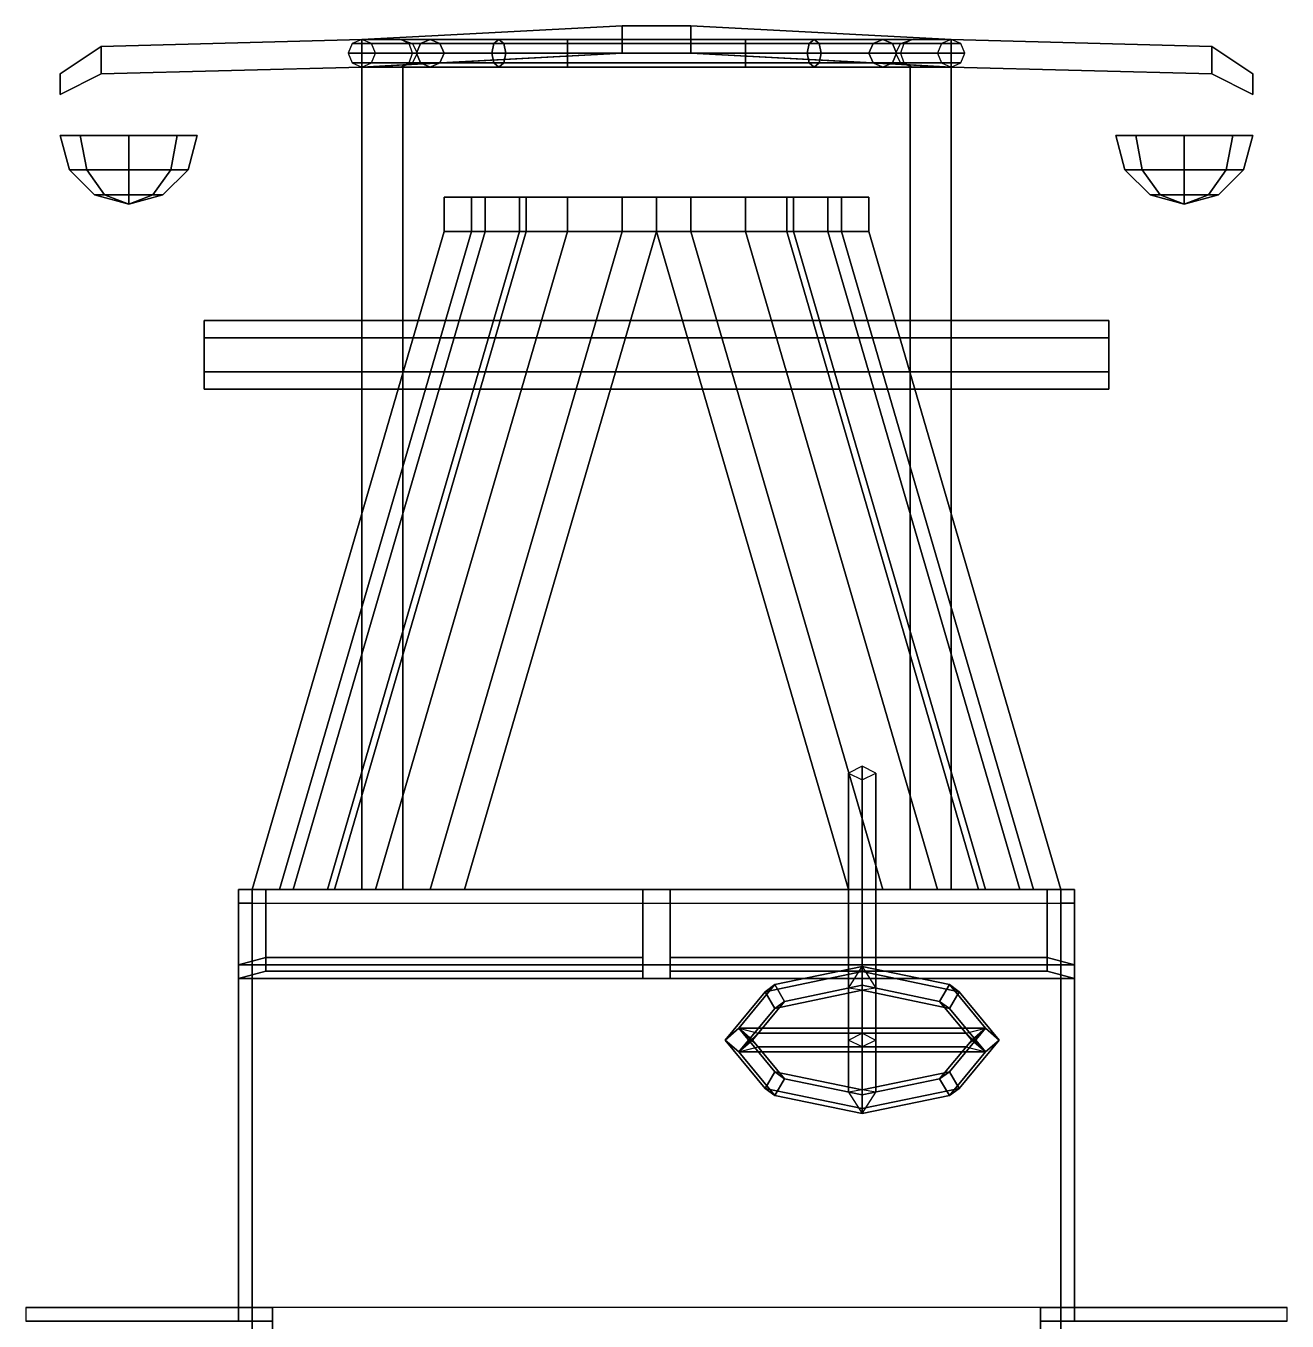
# Model space of a CAD drawing. Extents: x -0.92 to 0.92, y -2.19 to 2.76.
# Drawn here: x -0.92 to 0.92, y 0.87 to 2.76 of the extents above; entities that cross this region are included whole.
import ezdxf

# ---------------------------------------------------------------- set-up
doc = ezdxf.new("R2010")
doc.units = 0
doc.layers.get('0').update_dxf_attribs({"linetype": 'CONTINUOUS'})

msp = doc.modelspace()

# ---------------------------------------------------------------- linework, layer by layer
for points in [[(-0.43, 2.7, 0.46), (-0.05, 2.72, 0.46), (-0.05, 2.76, 0.46), (-0.43, 2.74, 0.46)], [(-0.05, 2.76, 0.46), (-0.05, 2.76, 0.37), (-0.43, 2.74, 0.37), (-0.43, 2.74, 0.46)], [(-0.43, 2.74, 0.37), (-0.05, 2.76, 0.37), (-0.05, 2.72, 0.37), (-0.43, 2.7, 0.37)], [(-0.05, 2.76, 0.37), (0.05, 2.76, 0.37), (0.05, 2.72, 0.37), (-0.05, 2.72, 0.37)], [(0.05, 2.76, 0.46), (0.05, 2.76, 0.37), (-0.05, 2.76, 0.37), (-0.05, 2.76, 0.46)], [(-0.05, 2.72, 0.46), (0.05, 2.72, 0.46), (0.05, 2.76, 0.46), (-0.05, 2.76, 0.46)], [(0.43, 2.7, 0.37), (0.05, 2.72, 0.37), (0.05, 2.76, 0.37), (0.43, 2.74, 0.37)], [(0.05, 2.76, 0.37), (0.05, 2.76, 0.46), (0.43, 2.74, 0.46), (0.43, 2.74, 0.37)], [(0.43, 2.74, 0.46), (0.05, 2.76, 0.46), (0.05, 2.72, 0.46), (0.43, 2.7, 0.46)], [(-0.87, 2.66, 0.46), (-0.81, 2.69, 0.46), (-0.81, 2.73, 0.46), (-0.87, 2.69, 0.46)], [(-0.87, 2.69, 0.37), (-0.81, 2.73, 0.37), (-0.81, 2.69, 0.37), (-0.87, 2.66, 0.37)], [(-0.81, 2.73, 0.46), (-0.81, 2.73, 0.37), (-0.87, 2.69, 0.37), (-0.87, 2.69, 0.46)], [(-0.81, 2.69, 0.46), (-0.43, 2.7, 0.46), (-0.43, 2.74, 0.46), (-0.81, 2.73, 0.46)], [(-0.81, 2.73, 0.37), (-0.43, 2.74, 0.37), (-0.43, 2.7, 0.37), (-0.81, 2.69, 0.37)], [(-0.43, 2.74, 0.46), (-0.43, 2.74, 0.37), (-0.81, 2.73, 0.37), (-0.81, 2.73, 0.46)], [(-0.4441, 2.7341, 0.46), (-0.45, 2.72, 0.46), (-0.35, 2.72, 1.0738), (-0.3441, 2.7341, 1.0704)], [(-0.43, 2.74, 0.46), (-0.4441, 2.7341, 0.46), (-0.3441, 2.7341, 1.0704), (-0.33, 2.74, 1.0623)], [(-0.4159, 2.7341, 0.46), (-0.43, 2.74, 0.46), (-0.33, 2.74, 1.0623), (-0.3159, 2.7341, 1.0541)], [(-0.41, 2.72, 0.46), (-0.4159, 2.7341, 0.46), (-0.3159, 2.7341, 1.0541), (-0.31, 2.72, 1.0507)], [(0.3562, 2.7341, 0.8141), (0.3735, 2.74, 0.8), (-0.3735, 2.74, 0.8), (-0.3562, 2.7341, 0.8141)], [(0.3735, 2.74, 0.8), (0.361, 2.7341, 0.7859), (-0.361, 2.7341, 0.7859), (-0.3735, 2.74, 0.8)], [(0.361, 2.7341, 0.7859), (0.3558, 2.72, 0.78), (-0.3558, 2.72, 0.78), (-0.361, 2.7341, 0.7859)], [(0.3491, 2.72, 0.82), (0.3562, 2.7341, 0.8141), (-0.3562, 2.7341, 0.8141), (-0.3491, 2.72, 0.82)], [(-0.24, 2.72, 1.1373), (-0.2371, 2.7341, 1.1322), (-0.3441, 2.7341, 1.0704), (-0.35, 2.72, 1.0738)], [(-0.2371, 2.7341, 1.1322), (-0.23, 2.74, 1.12), (-0.33, 2.74, 1.0623), (-0.3441, 2.7341, 1.0704)], [(-0.23, 2.74, 1.12), (-0.2229, 2.7341, 1.1078), (-0.3159, 2.7341, 1.0541), (-0.33, 2.74, 1.0623)], [(-0.2229, 2.7341, 1.1078), (-0.22, 2.72, 1.1027), (-0.31, 2.72, 1.0507), (-0.3159, 2.7341, 1.0541)], [(-0.13, 2.72, 1.17), (-0.13, 2.7341, 1.1641), (-0.2371, 2.7341, 1.1322), (-0.24, 2.72, 1.1373)], [(-0.13, 2.7341, 1.1641), (-0.13, 2.74, 1.15), (-0.23, 2.74, 1.12), (-0.2371, 2.7341, 1.1322)], [(-0.13, 2.74, 1.15), (-0.13, 2.7341, 1.1359), (-0.2229, 2.7341, 1.1078), (-0.23, 2.74, 1.12)], [(-0.13, 2.7341, 1.1359), (-0.13, 2.72, 1.13), (-0.22, 2.72, 1.1027), (-0.2229, 2.7341, 1.1078)], [(0.13, 2.7341, 1.1641), (0.13, 2.74, 1.15), (-0.13, 2.74, 1.15), (-0.13, 2.7341, 1.1641)], [(0.13, 2.74, 1.15), (0.13, 2.7341, 1.1359), (-0.13, 2.7341, 1.1359), (-0.13, 2.74, 1.15)], [(0.13, 2.72, 1.17), (0.13, 2.7341, 1.1641), (-0.13, 2.7341, 1.1641), (-0.13, 2.72, 1.17)], [(0.13, 2.7341, 1.1359), (0.13, 2.72, 1.13), (-0.13, 2.72, 1.13), (-0.13, 2.7341, 1.1359)], [(0.13, 2.7341, 1.1359), (0.13, 2.74, 1.15), (0.23, 2.74, 1.12), (0.2229, 2.7341, 1.1078)], [(0.13, 2.74, 1.15), (0.13, 2.7341, 1.1641), (0.2371, 2.7341, 1.1322), (0.23, 2.74, 1.12)], [(0.13, 2.72, 1.13), (0.13, 2.7341, 1.1359), (0.2229, 2.7341, 1.1078), (0.22, 2.72, 1.1027)], [(0.13, 2.7341, 1.1641), (0.13, 2.72, 1.17), (0.24, 2.72, 1.1373), (0.2371, 2.7341, 1.1322)], [(0.22, 2.72, 1.1027), (0.2229, 2.7341, 1.1078), (0.3159, 2.7341, 1.0541), (0.31, 2.72, 1.0507)], [(0.2229, 2.7341, 1.1078), (0.23, 2.74, 1.12), (0.33, 2.74, 1.0623), (0.3159, 2.7341, 1.0541)], [(0.23, 2.74, 1.12), (0.2371, 2.7341, 1.1322), (0.3441, 2.7341, 1.0704), (0.33, 2.74, 1.0623)], [(0.2371, 2.7341, 1.1322), (0.24, 2.72, 1.1373), (0.35, 2.72, 1.0738), (0.3441, 2.7341, 1.0704)], [(0.4159, 2.7341, 0.46), (0.41, 2.72, 0.46), (0.31, 2.72, 1.0507), (0.3159, 2.7341, 1.0541)], [(0.43, 2.74, 0.46), (0.4159, 2.7341, 0.46), (0.3159, 2.7341, 1.0541), (0.33, 2.74, 1.0623)], [(0.4441, 2.7341, 0.46), (0.43, 2.74, 0.46), (0.33, 2.74, 1.0623), (0.3441, 2.7341, 1.0704)], [(0.45, 2.72, 0.46), (0.4441, 2.7341, 0.46), (0.3441, 2.7341, 1.0704), (0.35, 2.72, 1.0738)], [(0.81, 2.69, 0.37), (0.43, 2.7, 0.37), (0.43, 2.74, 0.37), (0.81, 2.73, 0.37)], [(0.43, 2.74, 0.37), (0.43, 2.74, 0.46), (0.81, 2.73, 0.46), (0.81, 2.73, 0.37)], [(0.81, 2.73, 0.46), (0.43, 2.74, 0.46), (0.43, 2.7, 0.46), (0.81, 2.69, 0.46)], [(0.87, 2.66, 0.37), (0.81, 2.69, 0.37), (0.81, 2.73, 0.37), (0.87, 2.69, 0.37)], [(0.81, 2.73, 0.37), (0.81, 2.73, 0.46), (0.87, 2.69, 0.46), (0.87, 2.69, 0.37)], [(0.87, 2.69, 0.46), (0.81, 2.73, 0.46), (0.81, 2.69, 0.46), (0.87, 2.66, 0.46)], [(-0.45, 2.72, 0.46), (-0.4441, 2.7059, 0.46), (-0.3441, 2.7059, 1.0704), (-0.35, 2.72, 1.0738)], [(-0.4441, 2.7059, 0.46), (-0.43, 2.7, 0.46), (-0.33, 2.7, 1.0623), (-0.3441, 2.7059, 1.0704)], [(-0.43, 2.7, 0.46), (-0.4159, 2.7059, 0.46), (-0.3159, 2.7059, 1.0541), (-0.33, 2.7, 1.0623)], [(-0.37, 2.7032, 0.37), (-0.37, 1.5, 0.37), (-0.43, 1.5, 0.37), (-0.43, 2.7, 0.37)], [(-0.43, 2.7, 0.46), (-0.43, 1.5, 0.46), (-0.37, 1.5, 0.46), (-0.37, 2.7032, 0.46)], [(-0.4159, 2.7059, 0.46), (-0.41, 2.72, 0.46), (-0.31, 2.72, 1.0507), (-0.3159, 2.7059, 1.0541)], [(0.361, 2.7059, 0.7859), (0.3735, 2.7, 0.8), (-0.3735, 2.7, 0.8), (-0.361, 2.7059, 0.7859)], [(0.3735, 2.7, 0.8), (0.3562, 2.7059, 0.8141), (-0.3562, 2.7059, 0.8141), (-0.3735, 2.7, 0.8)], [(-0.37, 2.7032, 0.37), (-0.05, 2.72, 0.37), (-0.05, 2.72, 0.46), (-0.37, 2.7032, 0.46)], [(-0.37, 1.5, 0.46), (-0.37, 1.5, 0.37), (-0.37, 2.7032, 0.37), (-0.37, 2.7032, 0.46)], [(0.3558, 2.72, 0.78), (0.361, 2.7059, 0.7859), (-0.361, 2.7059, 0.7859), (-0.3558, 2.72, 0.78)], [(0.3562, 2.7059, 0.8141), (0.3491, 2.72, 0.82), (-0.3491, 2.72, 0.82), (-0.3562, 2.7059, 0.8141)], [(-0.2371, 2.7059, 1.1322), (-0.24, 2.72, 1.1373), (-0.35, 2.72, 1.0738), (-0.3441, 2.7059, 1.0704)], [(-0.23, 2.7, 1.12), (-0.2371, 2.7059, 1.1322), (-0.3441, 2.7059, 1.0704), (-0.33, 2.7, 1.0623)], [(-0.2229, 2.7059, 1.1078), (-0.23, 2.7, 1.12), (-0.33, 2.7, 1.0623), (-0.3159, 2.7059, 1.0541)], [(-0.22, 2.72, 1.1027), (-0.2229, 2.7059, 1.1078), (-0.3159, 2.7059, 1.0541), (-0.31, 2.72, 1.0507)], [(-0.13, 2.7059, 1.1641), (-0.13, 2.72, 1.17), (-0.24, 2.72, 1.1373), (-0.2371, 2.7059, 1.1322)], [(-0.13, 2.7, 1.15), (-0.13, 2.7059, 1.1641), (-0.2371, 2.7059, 1.1322), (-0.23, 2.7, 1.12)], [(-0.13, 2.7059, 1.1359), (-0.13, 2.7, 1.15), (-0.23, 2.7, 1.12), (-0.2229, 2.7059, 1.1078)], [(-0.13, 2.72, 1.13), (-0.13, 2.7059, 1.1359), (-0.2229, 2.7059, 1.1078), (-0.22, 2.72, 1.1027)], [(0.13, 2.72, 1.13), (0.13, 2.7059, 1.1359), (-0.13, 2.7059, 1.1359), (-0.13, 2.72, 1.13)], [(0.13, 2.7059, 1.1641), (0.13, 2.72, 1.17), (-0.13, 2.72, 1.17), (-0.13, 2.7059, 1.1641)], [(0.13, 2.7059, 1.1359), (0.13, 2.7, 1.15), (-0.13, 2.7, 1.15), (-0.13, 2.7059, 1.1359)], [(0.13, 2.7, 1.15), (0.13, 2.7059, 1.1641), (-0.13, 2.7059, 1.1641), (-0.13, 2.7, 1.15)], [(-0.05, 2.72, 0.37), (0.05, 2.72, 0.37), (0.05, 2.72, 0.46), (-0.05, 2.72, 0.46)], [(0.37, 2.7032, 0.46), (0.05, 2.72, 0.46), (0.05, 2.72, 0.37), (0.37, 2.7032, 0.37)], [(0.13, 2.72, 1.17), (0.13, 2.7059, 1.1641), (0.2371, 2.7059, 1.1322), (0.24, 2.72, 1.1373)], [(0.13, 2.7059, 1.1359), (0.13, 2.72, 1.13), (0.22, 2.72, 1.1027), (0.2229, 2.7059, 1.1078)], [(0.13, 2.7059, 1.1641), (0.13, 2.7, 1.15), (0.23, 2.7, 1.12), (0.2371, 2.7059, 1.1322)], [(0.13, 2.7, 1.15), (0.13, 2.7059, 1.1359), (0.2229, 2.7059, 1.1078), (0.23, 2.7, 1.12)], [(0.2229, 2.7059, 1.1078), (0.22, 2.72, 1.1027), (0.31, 2.72, 1.0507), (0.3159, 2.7059, 1.0541)], [(0.23, 2.7, 1.12), (0.2229, 2.7059, 1.1078), (0.3159, 2.7059, 1.0541), (0.33, 2.7, 1.0623)], [(0.2371, 2.7059, 1.1322), (0.23, 2.7, 1.12), (0.33, 2.7, 1.0623), (0.3441, 2.7059, 1.0704)], [(0.24, 2.72, 1.1373), (0.2371, 2.7059, 1.1322), (0.3441, 2.7059, 1.0704), (0.35, 2.72, 1.0738)], [(0.41, 2.72, 0.46), (0.4159, 2.7059, 0.46), (0.3159, 2.7059, 1.0541), (0.31, 2.72, 1.0507)], [(0.4159, 2.7059, 0.46), (0.43, 2.7, 0.46), (0.33, 2.7, 1.0623), (0.3159, 2.7059, 1.0541)], [(0.43, 2.7, 0.46), (0.4441, 2.7059, 0.46), (0.3441, 2.7059, 1.0704), (0.33, 2.7, 1.0623)], [(0.4441, 2.7059, 0.46), (0.45, 2.72, 0.46), (0.35, 2.72, 1.0738), (0.3441, 2.7059, 1.0704)], [(0.37, 2.7032, 0.37), (0.37, 1.5, 0.37), (0.37, 1.5, 0.46), (0.37, 2.7032, 0.46)], [(0.43, 2.7, 0.37), (0.43, 1.5, 0.37), (0.37, 1.5, 0.37), (0.37, 2.7032, 0.37)], [(0.37, 2.7032, 0.46), (0.37, 1.5, 0.46), (0.43, 1.5, 0.46), (0.43, 2.7, 0.46)], [(-0.87, 2.66, 0.37), (-0.81, 2.69, 0.37), (-0.81, 2.69, 0.46), (-0.87, 2.66, 0.46)], [(-0.87, 2.69, 0.46), (-0.87, 2.69, 0.37), (-0.87, 2.66, 0.37), (-0.87, 2.66, 0.46)], [(-0.81, 2.69, 0.37), (-0.43, 2.7, 0.37), (-0.43, 2.7, 0.46), (-0.81, 2.69, 0.46)], [(-0.43, 2.7, 0.37), (-0.43, 1.5, 0.37), (-0.43, 1.5, 0.46), (-0.43, 2.7, 0.46)], [(0.43, 1.5, 0.46), (0.43, 1.5, 0.37), (0.43, 2.7, 0.37), (0.43, 2.7, 0.46)], [(0.81, 2.69, 0.46), (0.43, 2.7, 0.46), (0.43, 2.7, 0.37), (0.81, 2.69, 0.37)], [(0.87, 2.66, 0.46), (0.81, 2.69, 0.46), (0.81, 2.69, 0.37), (0.87, 2.66, 0.37)], [(0.87, 2.67, 0.37), (0.87, 2.67, 0.46), (0.87, 2.66, 0.46), (0.87, 2.66, 0.37)], [(-0.8566, 2.55, 1.03), (-0.87, 2.6, 1.03), (-0.8407, 2.6, 0.9593), (-0.8312, 2.55, 0.9688)], [(-0.8312, 2.55, 1.0912), (-0.8407, 2.6, 1.1007), (-0.87, 2.6, 1.03), (-0.8566, 2.55, 1.03)], [(-0.8407, 2.6, 0.9593), (-0.87, 2.6, 1.03), (-0.6993, 2.6, 1.1007), (-0.67, 2.6, 1.03)], [(-0.87, 2.6, 1.03), (-0.8407, 2.6, 1.1007), (-0.77, 2.6, 1.13), (-0.6993, 2.6, 1.1007)], [(-0.8312, 2.55, 0.9688), (-0.8407, 2.6, 0.9593), (-0.77, 2.6, 0.93), (-0.77, 2.55, 0.9434)], [(-0.77, 2.55, 1.1166), (-0.77, 2.6, 1.13), (-0.8407, 2.6, 1.1007), (-0.8312, 2.55, 1.0912)], [(-0.77, 2.6, 0.93), (-0.8407, 2.6, 0.9593), (-0.67, 2.6, 1.03), (-0.6993, 2.6, 0.9593)], [(-0.77, 2.55, 0.9434), (-0.77, 2.6, 0.93), (-0.6993, 2.6, 0.9593), (-0.7088, 2.55, 0.9688)], [(-0.7088, 2.55, 1.0912), (-0.6993, 2.6, 1.1007), (-0.77, 2.6, 1.13), (-0.77, 2.55, 1.1166)], [(-0.7088, 2.55, 0.9688), (-0.6993, 2.6, 0.9593), (-0.67, 2.6, 1.03), (-0.6834, 2.55, 1.03)], [(-0.6834, 2.55, 1.03), (-0.67, 2.6, 1.03), (-0.6993, 2.6, 1.1007), (-0.7088, 2.55, 1.0912)], [(0.6834, 2.55, 1.03), (0.67, 2.6, 1.03), (0.6993, 2.6, 0.9593), (0.7088, 2.55, 0.9688)], [(0.7088, 2.55, 1.0912), (0.6993, 2.6, 1.1007), (0.67, 2.6, 1.03), (0.6834, 2.55, 1.03)], [(0.67, 2.6, 1.03), (0.6993, 2.6, 1.1007), (0.77, 2.6, 1.13), (0.8407, 2.6, 1.1007)], [(0.6993, 2.6, 0.9593), (0.67, 2.6, 1.03), (0.8407, 2.6, 1.1007), (0.87, 2.6, 1.03)], [(0.7088, 2.55, 0.9688), (0.6993, 2.6, 0.9593), (0.77, 2.6, 0.93), (0.77, 2.55, 0.9434)], [(0.77, 2.55, 1.1166), (0.77, 2.6, 1.13), (0.6993, 2.6, 1.1007), (0.7088, 2.55, 1.0912)], [(0.77, 2.6, 0.93), (0.6993, 2.6, 0.9593), (0.87, 2.6, 1.03), (0.8407, 2.6, 0.9593)], [(0.77, 2.55, 0.9434), (0.77, 2.6, 0.93), (0.8407, 2.6, 0.9593), (0.8312, 2.55, 0.9688)], [(0.8312, 2.55, 1.0912), (0.8407, 2.6, 1.1007), (0.77, 2.6, 1.13), (0.77, 2.55, 1.1166)], [(0.8312, 2.55, 0.9688), (0.8407, 2.6, 0.9593), (0.87, 2.6, 1.03), (0.8566, 2.55, 1.03)], [(0.8566, 2.55, 1.03), (0.87, 2.6, 1.03), (0.8407, 2.6, 1.1007), (0.8312, 2.55, 1.0912)], [(-0.82, 2.5134, 1.03), (-0.8566, 2.55, 1.03), (-0.8312, 2.55, 0.9688), (-0.8054, 2.5134, 0.9946)], [(-0.8054, 2.5134, 1.0654), (-0.8312, 2.55, 1.0912), (-0.8566, 2.55, 1.03), (-0.82, 2.5134, 1.03)], [(-0.8054, 2.5134, 0.9946), (-0.8312, 2.55, 0.9688), (-0.77, 2.55, 0.9434), (-0.77, 2.5134, 0.98)], [(-0.77, 2.5134, 1.08), (-0.77, 2.55, 1.1166), (-0.8312, 2.55, 1.0912), (-0.8054, 2.5134, 1.0654)], [(-0.77, 2.5134, 0.98), (-0.77, 2.55, 0.9434), (-0.7088, 2.55, 0.9688), (-0.7346, 2.5134, 0.9946)], [(-0.7346, 2.5134, 1.0654), (-0.7088, 2.55, 1.0912), (-0.77, 2.55, 1.1166), (-0.77, 2.5134, 1.08)], [(-0.7346, 2.5134, 0.9946), (-0.7088, 2.55, 0.9688), (-0.6834, 2.55, 1.03), (-0.72, 2.5134, 1.03)], [(-0.72, 2.5134, 1.03), (-0.6834, 2.55, 1.03), (-0.7088, 2.55, 1.0912), (-0.7346, 2.5134, 1.0654)], [(0.72, 2.5134, 1.03), (0.6834, 2.55, 1.03), (0.7088, 2.55, 0.9688), (0.7346, 2.5134, 0.9946)], [(0.7346, 2.5134, 1.0654), (0.7088, 2.55, 1.0912), (0.6834, 2.55, 1.03), (0.72, 2.5134, 1.03)], [(0.7346, 2.5134, 0.9946), (0.7088, 2.55, 0.9688), (0.77, 2.55, 0.9434), (0.77, 2.5134, 0.98)], [(0.77, 2.5134, 1.08), (0.77, 2.55, 1.1166), (0.7088, 2.55, 1.0912), (0.7346, 2.5134, 1.0654)], [(0.77, 2.5134, 0.98), (0.77, 2.55, 0.9434), (0.8312, 2.55, 0.9688), (0.8054, 2.5134, 0.9946)], [(0.8054, 2.5134, 1.0654), (0.8312, 2.55, 1.0912), (0.77, 2.55, 1.1166), (0.77, 2.5134, 1.08)], [(0.8054, 2.5134, 0.9946), (0.8312, 2.55, 0.9688), (0.8566, 2.55, 1.03), (0.82, 2.5134, 1.03)], [(0.82, 2.5134, 1.03), (0.8566, 2.55, 1.03), (0.8312, 2.55, 1.0912), (0.8054, 2.5134, 1.0654)], [(-0.77, 2.5, 1.03), (-0.82, 2.5134, 1.03), (-0.8054, 2.5134, 0.9946), (-0.77, 2.5, 1.03)], [(-0.77, 2.5, 1.03), (-0.8054, 2.5134, 1.0654), (-0.82, 2.5134, 1.03), (-0.77, 2.5, 1.03)], [(-0.77, 2.5, 1.03), (-0.8054, 2.5134, 0.9946), (-0.77, 2.5134, 0.98), (-0.77, 2.5, 1.03)], [(-0.77, 2.5, 1.03), (-0.77, 2.5134, 1.08), (-0.8054, 2.5134, 1.0654), (-0.77, 2.5, 1.03)], [(-0.77, 2.5, 1.03), (-0.77, 2.5134, 0.98), (-0.7346, 2.5134, 0.9946), (-0.77, 2.5, 1.03)], [(-0.77, 2.5, 1.03), (-0.7346, 2.5134, 0.9946), (-0.72, 2.5134, 1.03), (-0.77, 2.5, 1.03)], [(-0.77, 2.5, 1.03), (-0.72, 2.5134, 1.03), (-0.7346, 2.5134, 1.0654), (-0.77, 2.5, 1.03)], [(-0.77, 2.5, 1.03), (-0.7346, 2.5134, 1.0654), (-0.77, 2.5134, 1.08), (-0.77, 2.5, 1.03)], [(-0.31, 2.51, 1.06), (-0.31, 2.46, 1.11), (-0.2, 2.46, 1.18), (-0.2, 2.51, 1.13)], [(-0.31, 2.51, 0.98), (-0.31, 2.46, 0.98), (-0.31, 2.46, 1.11), (-0.31, 2.51, 1.06)], [(-0.27, 2.51, 0.46), (-0.27, 2.46, 0.46), (-0.31, 2.46, 0.98), (-0.31, 2.51, 0.98)], [(-0.31, 2.51, 1.06), (-0.2, 2.51, 1.13), (0.2, 2.51, 1.13), (0.31, 2.51, 1.06)], [(-0.31, 2.51, 0.98), (-0.31, 2.51, 1.06), (0.31, 2.51, 1.06), (0.31, 2.51, 0.98)], [(-0.27, 2.51, 0.46), (-0.31, 2.51, 0.98), (0.31, 2.51, 0.98), (0.27, 2.51, 0.46)], [(-0.25, 2.51, 0.42), (-0.25, 2.46, 0.42), (-0.27, 2.46, 0.46), (-0.27, 2.51, 0.46)], [(-0.25, 2.51, 0.42), (-0.27, 2.51, 0.46), (0.27, 2.51, 0.46), (0.25, 2.51, 0.42)], [(-0.19, 2.51, 0.38), (-0.19, 2.46, 0.38), (-0.25, 2.46, 0.42), (-0.25, 2.51, 0.42)], [(-0.19, 2.51, 0.38), (-0.25, 2.51, 0.42), (0.25, 2.51, 0.42), (0.19, 2.51, 0.38)], [(-0.2, 2.51, 1.13), (-0.2, 2.46, 1.18), (-0.05, 2.46, 1.2), (-0.05, 2.51, 1.15)], [(-0.2, 2.51, 1.13), (-0.05, 2.51, 1.15), (0.05, 2.51, 1.15), (0.2, 2.51, 1.13)], [(-0.13, 2.51, 0.37), (-0.13, 2.46, 0.37), (-0.19, 2.46, 0.38), (-0.19, 2.51, 0.38)], [(-0.13, 2.51, 0.37), (-0.19, 2.51, 0.38), (0.19, 2.51, 0.38), (0.13, 2.51, 0.37)], [(0, 2.51, 0.36), (0, 2.46, 0.36), (-0.13, 2.46, 0.37), (-0.13, 2.51, 0.37)], [(0, 2.51, 0.36), (-0.13, 2.51, 0.37), (0.13, 2.51, 0.37), (0, 2.51, 0.36)], [(-0.05, 2.51, 1.15), (-0.05, 2.46, 1.2), (0.05, 2.46, 1.2), (0.05, 2.51, 1.15)], [(0.13, 2.51, 0.37), (0.13, 2.46, 0.37), (0, 2.46, 0.36), (0, 2.51, 0.36)], [(0.05, 2.51, 1.15), (0.05, 2.46, 1.2), (0.2, 2.46, 1.18), (0.2, 2.51, 1.13)], [(0.19, 2.51, 0.38), (0.19, 2.46, 0.38), (0.13, 2.46, 0.37), (0.13, 2.51, 0.37)], [(0.25, 2.51, 0.42), (0.25, 2.46, 0.42), (0.19, 2.46, 0.38), (0.19, 2.51, 0.38)], [(0.2, 2.51, 1.13), (0.2, 2.46, 1.18), (0.31, 2.46, 1.11), (0.31, 2.51, 1.06)], [(0.27, 2.51, 0.46), (0.27, 2.46, 0.46), (0.25, 2.46, 0.42), (0.25, 2.51, 0.42)], [(0.31, 2.51, 0.98), (0.31, 2.46, 0.98), (0.27, 2.46, 0.46), (0.27, 2.51, 0.46)], [(0.31, 2.51, 1.06), (0.31, 2.46, 1.11), (0.31, 2.46, 0.98), (0.31, 2.51, 0.98)], [(0.77, 2.5, 1.03), (0.72, 2.5134, 1.03), (0.7346, 2.5134, 0.9946), (0.77, 2.5, 1.03)], [(0.77, 2.5, 1.03), (0.7346, 2.5134, 1.0654), (0.72, 2.5134, 1.03), (0.77, 2.5, 1.03)], [(0.77, 2.5, 1.03), (0.7346, 2.5134, 0.9946), (0.77, 2.5134, 0.98), (0.77, 2.5, 1.03)], [(0.77, 2.5, 1.03), (0.77, 2.5134, 1.08), (0.7346, 2.5134, 1.0654), (0.77, 2.5, 1.03)], [(0.77, 2.5, 1.03), (0.77, 2.5134, 0.98), (0.8054, 2.5134, 0.9946), (0.77, 2.5, 1.03)], [(0.77, 2.5, 1.03), (0.8054, 2.5134, 0.9946), (0.82, 2.5134, 1.03), (0.77, 2.5, 1.03)], [(0.77, 2.5, 1.03), (0.82, 2.5134, 1.03), (0.8054, 2.5134, 1.0654), (0.77, 2.5, 1.03)], [(0.77, 2.5, 1.03), (0.8054, 2.5134, 1.0654), (0.77, 2.5134, 1.08), (0.77, 2.5, 1.03)], [(-0.31, 2.46, 1.11), (-0.59, 1.5, 1.17), (-0.48, 1.5, 1.24), (-0.2, 2.46, 1.18)], [(-0.31, 2.46, 0.98), (-0.59, 1.5, 0.98), (-0.59, 1.5, 1.17), (-0.31, 2.46, 1.11)], [(-0.27, 2.46, 0.46), (-0.55, 1.5, 0.46), (-0.59, 1.5, 0.98), (-0.31, 2.46, 0.98)], [(-0.25, 2.46, 0.42), (-0.53, 1.5, 0.42), (-0.55, 1.5, 0.46), (-0.27, 2.46, 0.46)], [(-0.19, 2.46, 0.38), (-0.47, 1.5, 0.38), (-0.53, 1.5, 0.42), (-0.25, 2.46, 0.42)], [(-0.2, 2.46, 1.18), (-0.48, 1.5, 1.24), (-0.33, 1.5, 1.26), (-0.05, 2.46, 1.2)], [(-0.13, 2.46, 0.37), (-0.41, 1.5, 0.37), (-0.47, 1.5, 0.38), (-0.19, 2.46, 0.38)], [(0, 2.46, 0.36), (-0.28, 1.5, 0.36), (-0.41, 1.5, 0.37), (-0.13, 2.46, 0.37)], [(-0.05, 2.46, 1.2), (-0.33, 1.5, 1.26), (0.33, 1.5, 1.26), (0.05, 2.46, 1.2)], [(0, 2.46, 0.36), (0.28, 1.5, 0.36), (-0.28, 1.5, 0.36), (0, 2.46, 0.36)], [(0.13, 2.46, 0.37), (0.41, 1.5, 0.37), (0.28, 1.5, 0.36), (0, 2.46, 0.36)], [(0.05, 2.46, 1.2), (0.33, 1.5, 1.26), (0.48, 1.5, 1.24), (0.2, 2.46, 1.18)], [(0.19, 2.46, 0.38), (0.47, 1.5, 0.38), (0.41, 1.5, 0.37), (0.13, 2.46, 0.37)], [(0.25, 2.46, 0.42), (0.53, 1.5, 0.42), (0.47, 1.5, 0.38), (0.19, 2.46, 0.38)], [(0.2, 2.46, 1.18), (0.48, 1.5, 1.24), (0.59, 1.5, 1.17), (0.31, 2.46, 1.11)], [(0.27, 2.46, 0.46), (0.55, 1.5, 0.46), (0.53, 1.5, 0.42), (0.25, 2.46, 0.42)], [(0.31, 2.46, 0.98), (0.59, 1.5, 0.98), (0.55, 1.5, 0.46), (0.27, 2.46, 0.46)], [(0.31, 2.46, 1.11), (0.59, 1.5, 1.17), (0.59, 1.5, 0.98), (0.31, 2.46, 0.98)], [(0.66, 2.305, 0.4333), (0.66, 2.33, 0.39), (-0.66, 2.33, 0.39), (-0.66, 2.305, 0.4333)], [(0.66, 2.33, 0.39), (0.66, 2.305, 0.3467), (-0.66, 2.305, 0.3467), (-0.66, 2.33, 0.39)], [(0.66, 2.255, 0.4333), (0.66, 2.305, 0.4333), (-0.66, 2.305, 0.4333), (-0.66, 2.255, 0.4333)], [(0.66, 2.305, 0.3467), (0.66, 2.255, 0.3467), (-0.66, 2.255, 0.3467), (-0.66, 2.305, 0.3467)], [(0.66, 2.23, 0.39), (0.66, 2.255, 0.4333), (-0.66, 2.255, 0.4333), (-0.66, 2.23, 0.39)], [(0.66, 2.255, 0.3467), (0.66, 2.23, 0.39), (-0.66, 2.23, 0.39), (-0.66, 2.255, 0.3467)], [(0.3, 1.6797, 0.9823), (0.28, 1.6697, 0.965), (0.28, 1.28, 1.19), (0.3, 1.29, 1.2073)], [(0.28, 1.6697, 0.965), (0.3, 1.6597, 0.9477), (0.3, 1.27, 1.1727), (0.28, 1.28, 1.19)], [(0.32, 1.6697, 0.965), (0.3, 1.6797, 0.9823), (0.3, 1.29, 1.2073), (0.32, 1.28, 1.19)], [(0.3, 1.6597, 0.9477), (0.32, 1.6697, 0.965), (0.32, 1.28, 1.19), (0.3, 1.27, 1.1727)], [(-0.61, 1.5, 0.85), (-0.61, 0.89, 0.85), (-0.61, 0.89, 1.26), (-0.61, 1.5, 1.26)], [(-0.59, 1.5, 1.17), (-0.59, 1.5, 0.85), (-0.61, 1.5, 0.85), (-0.61, 1.5, 1.26)], [(-0.61, 1.5, 1.26), (-0.48, 1.5, 1.24), (-0.59, 1.5, 1.17), (-0.61, 1.5, 1.26)], [(-0.61, 1.5, 1.26), (-0.33, 1.5, 1.26), (-0.48, 1.5, 1.24), (-0.61, 1.5, 1.26)], [(-0.57, 1.4005, 1.64), (-0.57, 1.5, 1.26), (-0.61, 1.5, 1.26), (-0.61, 1.39, 1.68)], [(-0.61, 1.5, 1.26), (-0.61, 1.48, 1.26), (-0.61, 1.37, 1.68), (-0.61, 1.39, 1.68)], [(-0.59, 1.5, 0.3), (-0.59, -1.5, 0.3), (-0.59, -1.71, 0.52), (-0.59, 1.5, 0.85)], [(0.59, 1.5, 0.3), (0.59, -1.5, 0.3), (-0.59, -1.5, 0.3), (-0.59, 1.5, 0.3)], [(-0.59, 1.5, 0.85), (-0.59, -1.71, 0.52), (-0.59, -1.71, 0.85), (-0.59, 1.5, 0.85)], [(0.28, 1.5, 0.36), (0.59, 1.5, 0.3), (-0.59, 1.5, 0.3), (-0.28, 1.5, 0.36)], [(-0.28, 1.5, 0.36), (-0.59, 1.5, 0.3), (-0.59, 1.5, 0.3), (-0.41, 1.5, 0.37)], [(-0.41, 1.5, 0.37), (-0.59, 1.5, 0.3), (-0.59, 1.5, 0.3), (-0.47, 1.5, 0.38)], [(-0.47, 1.5, 0.38), (-0.59, 1.5, 0.3), (-0.59, 1.5, 0.3), (-0.53, 1.5, 0.42)], [(-0.53, 1.5, 0.42), (-0.59, 1.5, 0.3), (-0.59, 1.5, 0.3), (-0.55, 1.5, 0.46)], [(-0.55, 1.5, 0.46), (-0.59, 1.5, 0.3), (-0.59, 1.5, 0.3), (-0.59, 1.5, 0.85)], [(-0.55, 1.5, 0.46), (-0.59, 1.5, 0.85), (-0.59, 1.5, 0.85), (-0.59, 1.5, 0.98)], [(-0.57, 1.3805, 1.64), (-0.57, 1.48, 1.26), (-0.57, 1.5, 1.26), (-0.57, 1.4005, 1.64)], [(-0.57, 1.5, 1.26), (-0.57, 1.48, 1.26), (-0.02, 1.48, 1.26), (-0.02, 1.5, 1.26)], [(-0.43, 1.5, 0.46), (-0.43, 1.5, 0.37), (-0.37, 1.5, 0.37), (-0.37, 1.5, 0.46)], [(-0.02, 1.5, 1.26), (-0.02, 1.48, 1.26), (-0.02, 1.3805, 1.64), (-0.02, 1.4005, 1.64)], [(0.02, 1.39, 1.68), (0.02, 1.5, 1.26), (-0.02, 1.5, 1.26), (-0.02, 1.39, 1.68)], [(0.02, 1.5, 1.26), (0.02, 1.48, 1.26), (0.57, 1.48, 1.26), (0.57, 1.5, 1.26)], [(0.02, 1.3805, 1.64), (0.02, 1.48, 1.26), (0.02, 1.5, 1.26), (0.02, 1.4005, 1.64)], [(0.41, 1.5, 0.37), (0.59, 1.5, 0.3), (0.59, 1.5, 0.3), (0.28, 1.5, 0.36)], [(0.61, 1.5, 1.26), (0.61, 1.5, 1.26), (0.48, 1.5, 1.24), (0.33, 1.5, 1.26)], [(0.37, 1.5, 0.46), (0.37, 1.5, 0.37), (0.43, 1.5, 0.37), (0.43, 1.5, 0.46)], [(0.47, 1.5, 0.38), (0.59, 1.5, 0.3), (0.59, 1.5, 0.3), (0.41, 1.5, 0.37)], [(0.53, 1.5, 0.42), (0.59, 1.5, 0.3), (0.59, 1.5, 0.3), (0.47, 1.5, 0.38)], [(0.61, 1.5, 1.26), (0.61, 1.5, 1.26), (0.59, 1.5, 1.17), (0.48, 1.5, 1.24)], [(0.55, 1.5, 0.46), (0.59, 1.5, 0.3), (0.59, 1.5, 0.3), (0.53, 1.5, 0.42)], [(0.59, 1.5, 0.85), (0.59, 1.5, 0.3), (0.55, 1.5, 0.46), (0.59, 1.5, 0.85)], [(0.59, 1.5, 0.98), (0.59, 1.5, 0.85), (0.55, 1.5, 0.46), (0.59, 1.5, 0.98)], [(0.57, 1.5, 1.26), (0.57, 1.48, 1.26), (0.57, 1.3805, 1.64), (0.57, 1.4005, 1.64)], [(0.61, 1.39, 1.68), (0.61, 1.5, 1.26), (0.57, 1.5, 1.26), (0.57, 1.4005, 1.64)], [(0.59, -1.71, 0.52), (0.59, -1.5, 0.3), (0.59, 1.5, 0.3), (0.59, 1.5, 0.85)], [(0.59, -1.71, 0.85), (0.59, -1.71, 0.52), (0.59, 1.5, 0.85)], [(0.61, 1.5, 1.26), (0.61, 1.5, 0.85), (0.59, 1.5, 0.85), (0.59, 1.5, 1.17)], [(0.61, 0.89, 1.26), (0.61, 0.89, 0.85), (0.61, 1.5, 0.85), (0.61, 1.5, 1.26)], [(0.61, 1.37, 1.68), (0.61, 1.48, 1.26), (0.61, 1.5, 1.26), (0.61, 1.39, 1.68)], [(-0.61, 1.48, 1.26), (-0.61, 0.89, 1.26), (-0.59, 0.89, 1.26), (-0.59, 1.48, 1.26)], [(-0.61, 1.37, 1.68), (-0.61, 1.48, 1.26), (-0.57, 1.48, 1.26), (-0.57, 1.3805, 1.64)], [(-0.02, 1.37, 1.68), (-0.02, 1.48, 1.26), (0.02, 1.48, 1.26), (0.02, 1.37, 1.68)], [(0.57, 1.3805, 1.64), (0.57, 1.48, 1.26), (0.61, 1.48, 1.26), (0.61, 1.37, 1.68)], [(0.59, 1.48, 1.26), (0.59, 0.89, 1.26), (0.61, 0.89, 1.26), (0.61, 1.48, 1.26)], [(-0.61, 1.39, 1.68), (-0.02, 1.39, 1.68), (-0.02, 1.4005, 1.64), (-0.57, 1.4005, 1.64)], [(-0.02, 1.4005, 1.64), (-0.02, 1.3805, 1.64), (-0.57, 1.3805, 1.64), (-0.57, 1.4005, 1.64)], [(0.02, 1.39, 1.68), (0.61, 1.39, 1.68), (0.57, 1.4005, 1.64), (0.02, 1.4005, 1.64)], [(0.57, 1.4005, 1.64), (0.57, 1.3805, 1.64), (0.02, 1.3805, 1.64), (0.02, 1.4005, 1.64)], [(-0.61, 1.37, 1.68), (0.61, 1.37, 1.68), (0.61, 1.39, 1.68), (-0.61, 1.39, 1.68)], [(-0.57, 1.3805, 1.64), (-0.02, 1.3805, 1.64), (-0.02, 1.37, 1.68), (-0.61, 1.37, 1.68)], [(0.02, 1.3805, 1.64), (0.57, 1.3805, 1.64), (0.61, 1.37, 1.68), (0.02, 1.37, 1.68)], [(0.1727, 1.361, 1.2902), (0.1586, 1.3507, 1.3125), (0.3, 1.38, 1.3632), (0.3, 1.3873, 1.3359)], [(0.1586, 1.3507, 1.3125), (0.1727, 1.3263, 1.3102), (0.3, 1.3527, 1.3559), (0.3, 1.38, 1.3632)], [(0.1869, 1.3366, 1.288), (0.1727, 1.361, 1.2902), (0.3, 1.3873, 1.3359), (0.3, 1.36, 1.3286)], [(0.28, 1.3559, 1.3214), (0.3, 1.3873, 1.3359), (0.3, 1.2073, 1.0241), (0.28, 1.2041, 1.0586)], [(0.3, 1.36, 1.3286), (0.3, 1.3873, 1.3359), (0.4273, 1.361, 1.2902), (0.4131, 1.3366, 1.288)], [(0.3, 1.3873, 1.3359), (0.3, 1.38, 1.3632), (0.4414, 1.3507, 1.3125), (0.4273, 1.361, 1.2902)], [(0.3, 1.3873, 1.3359), (0.32, 1.3559, 1.3214), (0.32, 1.2041, 1.0586), (0.3, 1.2073, 1.0241)], [(0.3, 1.38, 1.3632), (0.3, 1.3527, 1.3559), (0.4273, 1.3263, 1.3102), (0.4414, 1.3507, 1.3125)], [(0.12, 1.2973, 1.18), (0.1, 1.28, 1.19), (0.1586, 1.3507, 1.3125), (0.1727, 1.361, 1.2902)], [(0.14, 1.28, 1.19), (0.12, 1.2973, 1.18), (0.1727, 1.361, 1.2902), (0.1869, 1.3366, 1.288)], [(0.4131, 1.3366, 1.288), (0.4273, 1.361, 1.2902), (0.48, 1.2973, 1.18), (0.46, 1.28, 1.19)], [(0.4273, 1.361, 1.2902), (0.4414, 1.3507, 1.3125), (0.5, 1.28, 1.19), (0.48, 1.2973, 1.18)], [(0.1, 1.28, 1.19), (0.12, 1.2627, 1.2), (0.1727, 1.3263, 1.3102), (0.1586, 1.3507, 1.3125)], [(0.1727, 1.3263, 1.3102), (0.1869, 1.3366, 1.288), (0.3, 1.36, 1.3286), (0.3, 1.3527, 1.3559)], [(0.3, 1.3527, 1.3559), (0.28, 1.3559, 1.3214), (0.28, 1.2041, 1.0586), (0.3, 1.1727, 1.0441)], [(0.3, 1.3527, 1.3559), (0.3, 1.36, 1.3286), (0.4131, 1.3366, 1.288), (0.4273, 1.3263, 1.3102)], [(0.32, 1.3559, 1.3214), (0.3, 1.3527, 1.3559), (0.3, 1.1727, 1.0441), (0.32, 1.2041, 1.0586)], [(0.4414, 1.3507, 1.3125), (0.4273, 1.3263, 1.3102), (0.48, 1.2627, 1.2), (0.5, 1.28, 1.19)], [(0.12, 1.2627, 1.2), (0.14, 1.28, 1.19), (0.1869, 1.3366, 1.288), (0.1727, 1.3263, 1.3102)], [(0.4273, 1.3263, 1.3102), (0.4131, 1.3366, 1.288), (0.46, 1.28, 1.19), (0.48, 1.2627, 1.2)], [(0.1727, 1.2337, 1.0698), (0.1586, 1.2093, 1.0675), (0.1, 1.28, 1.19), (0.12, 1.2973, 1.18)], [(0.1869, 1.2234, 1.092), (0.1727, 1.2337, 1.0698), (0.12, 1.2973, 1.18), (0.14, 1.28, 1.19)], [(0.4517, 1.29, 1.2073), (0.48, 1.2973, 1.18), (0.12, 1.2973, 1.18), (0.1483, 1.29, 1.2073)], [(0.48, 1.2973, 1.18), (0.4517, 1.27, 1.1727), (0.1483, 1.27, 1.1727), (0.12, 1.2973, 1.18)], [(0.48, 1.2627, 1.2), (0.4517, 1.29, 1.2073), (0.1483, 1.29, 1.2073), (0.12, 1.2627, 1.2)], [(0.46, 1.28, 1.19), (0.48, 1.2973, 1.18), (0.4273, 1.2337, 1.0698), (0.4131, 1.2234, 1.092)], [(0.48, 1.2973, 1.18), (0.5, 1.28, 1.19), (0.4414, 1.2093, 1.0675), (0.4273, 1.2337, 1.0698)], [(0.1586, 1.2093, 1.0675), (0.1727, 1.199, 1.0898), (0.12, 1.2627, 1.2), (0.1, 1.28, 1.19)], [(0.1727, 1.199, 1.0898), (0.1869, 1.2234, 1.092), (0.14, 1.28, 1.19), (0.12, 1.2627, 1.2)], [(0.4517, 1.27, 1.1727), (0.48, 1.2627, 1.2), (0.12, 1.2627, 1.2), (0.1483, 1.27, 1.1727)], [(0.48, 1.2627, 1.2), (0.46, 1.28, 1.19), (0.4131, 1.2234, 1.092), (0.4273, 1.199, 1.0898)], [(0.5, 1.28, 1.19), (0.48, 1.2627, 1.2), (0.4273, 1.199, 1.0898), (0.4414, 1.2093, 1.0675)], [(0.3, 1.2073, 1.0241), (0.3, 1.18, 1.0168), (0.1586, 1.2093, 1.0675), (0.1727, 1.2337, 1.0698)], [(0.3, 1.2, 1.0514), (0.3, 1.2073, 1.0241), (0.1727, 1.2337, 1.0698), (0.1869, 1.2234, 1.092)], [(0.4131, 1.2234, 1.092), (0.4273, 1.2337, 1.0698), (0.3, 1.2073, 1.0241), (0.3, 1.2, 1.0514)], [(0.4273, 1.2337, 1.0698), (0.4414, 1.2093, 1.0675), (0.3, 1.18, 1.0168), (0.3, 1.2073, 1.0241)], [(0.3, 1.1727, 1.0441), (0.3, 1.2, 1.0514), (0.1869, 1.2234, 1.092), (0.1727, 1.199, 1.0898)], [(0.4273, 1.199, 1.0898), (0.4131, 1.2234, 1.092), (0.3, 1.2, 1.0514), (0.3, 1.1727, 1.0441)], [(0.3, 1.18, 1.0168), (0.3, 1.1727, 1.0441), (0.1727, 1.199, 1.0898), (0.1586, 1.2093, 1.0675)], [(0.4414, 1.2093, 1.0675), (0.4273, 1.199, 1.0898), (0.3, 1.1727, 1.0441), (0.3, 1.18, 1.0168)], [(-0.92, 0.89, 0.85), (-0.92, 0.87, 0.85), (-0.61, 0.87, 1.29), (-0.61, 0.89, 1.29)], [(-0.61, 0.89, 1.26), (-0.61, 0.89, 0.85), (-0.92, 0.89, 0.85), (-0.61, 0.89, 1.26)], [(-0.61, 0.89, 1.29), (-0.61, 0.89, 1.26), (-0.92, 0.89, 0.85), (-0.61, 0.89, 1.29)], [(-0.61, 0.89, 1.29), (-0.61, 0.87, 1.29), (-0.56, 0.87, 1.29), (-0.56, 0.89, 1.29)], [(-0.61, 0.89, 1.26), (-0.61, 0.89, 1.29), (-0.56, 0.89, 1.29), (-0.59, 0.89, 1.26)], [(-0.56, 0.89, 1.29), (-0.56, 0.59, 1.29), (0.56, 0.59, 1.29), (0.56, 0.89, 1.29)], [(0.61, 0.87, 1.29), (0.61, 0.89, 1.29), (0.56, 0.89, 1.29), (0.56, 0.87, 1.29)], [(0.61, 0.89, 1.29), (0.61, 0.89, 1.26), (0.59, 0.89, 1.26), (0.56, 0.89, 1.29)], [(0.61, 0.89, 1.26), (0.92, 0.89, 0.85), (0.61, 0.89, 0.85), (0.61, 0.89, 1.26)], [(0.92, 0.87, 0.85), (0.92, 0.89, 0.85), (0.61, 0.89, 1.29), (0.61, 0.87, 1.29)], [(0.61, 0.89, 1.29), (0.92, 0.89, 0.85), (0.61, 0.89, 1.26), (0.61, 0.89, 1.29)], [(-0.61, 0.87, 1.29), (-0.92, 0.87, 0.85), (-0.56, 0.87, 0.85), (-0.56, 0.87, 1.29)], [(-0.59, 0.87, 0.85), (-0.59, 0.61, 0.85), (-0.56, 0.61, 0.85), (-0.56, 0.87, 0.85)], [(0.56, 0.87, 1.29), (0.56, 0.87, 0.85), (0.92, 0.87, 0.85), (0.61, 0.87, 1.29)], [(0.56, 0.61, 0.85), (0.59, 0.61, 0.85), (0.59, 0.87, 0.85), (0.56, 0.87, 0.85)]]:
    msp.add_3dface(points)

doc.saveas('drawing.dxf')
